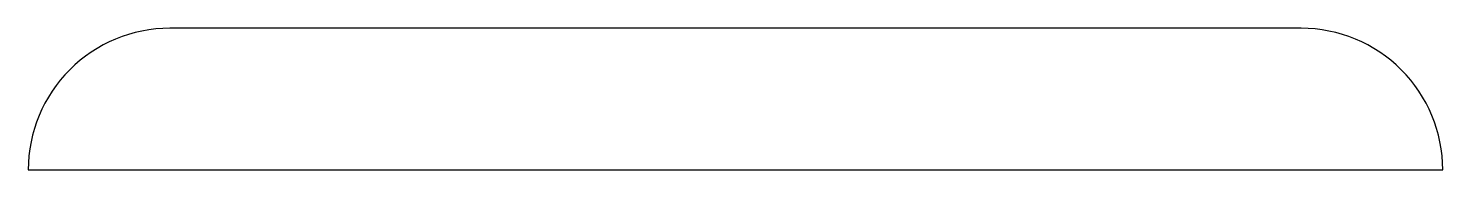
# Model space of a CAD drawing. Extents: x 459.8 to 489.8, y 245.6 to 248.6.
import ezdxf

# ---------------------------------------------------------------- set-up
doc = ezdxf.new("R2010")
doc.units = 0
doc.layers.add('ANA', color=220, linetype='CONTINUOUS')

msp = doc.modelspace()

# ---------------------------------------------------------------- linework, layer by layer
at = {"layer": 'ANA', "color": 0}
msp.add_lwpolyline([(489.828, 245.637, 0.414214), (486.828, 248.637), (462.828, 248.637, 0.414214), (459.828, 245.637)], format="xyb", close=True, dxfattribs=at)

doc.saveas('drawing.dxf')
